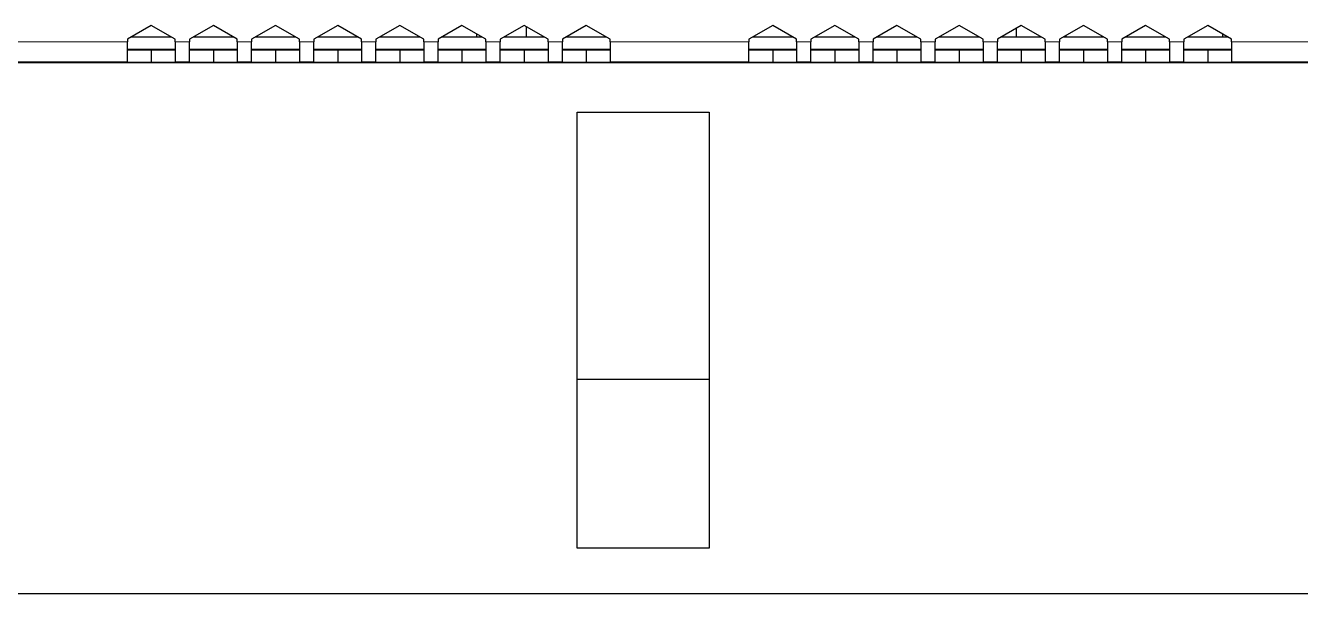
# Model space of a CAD drawing. Extents: x -260425 to 1294666, y -169889 to -2349.
# Drawn here: x 1000060 to 1001127, y -27131 to -26656 of the extents above; entities that cross this region are included whole.
import ezdxf
from ezdxf.enums import TextEntityAlignment as Align

# ---------------------------------------------------------------- set-up
doc = ezdxf.new("R2010")
doc.units = 0
doc.header["$LTSCALE"] = 100
doc.layers.add('case', color=7, linetype='Continuous')
doc.styles.add('1ISOCPEUR', font='isocpeui.ttf', dxfattribs={"height": 250})

# ---------------------------------------------------------------- blocks, each defined once
blk = doc.blocks.new('АТС')
at = {"layer": 'case', "lineweight": 25}
for points in [[(1708, -187.3), (1708, -187.3), (1688, -198.9), (1688, -198.9)], [(1728, -198.9), (1728, -198.9), (1708, -187.3), (1708, -187.3)], [(1760, -187.3), (1760, -187.3), (1740, -198.9), (1740, -198.9)], [(1780, -198.9), (1780, -198.9), (1760, -187.3), (1760, -187.3)], [(1812, -187.3), (1812, -187.3), (1792, -198.9), (1792, -198.9)], [(1832, -198.9), (1832, -198.9), (1812, -187.3), (1812, -187.3)], [(1864, -187.3), (1864, -187.3), (1844, -198.9), (1844, -198.9)], [(1884, -198.9), (1884, -198.9), (1864, -187.3), (1864, -187.3)], [(1916, -187.3), (1916, -187.3), (1896, -198.9), (1896, -198.9)], [(1936, -198.9), (1936, -198.9), (1916, -187.3), (1916, -187.3)], [(1968, -187.3), (1968, -187.3), (1948, -198.9), (1948, -198.9)], [(1988, -198.9), (1988, -198.9), (1968, -187.3), (1968, -187.3)], [(2020, -187.3), (2020, -187.3), (2000, -198.9), (2000, -198.9)], [(2040, -198.9), (2040, -198.9), (2020, -187.3), (2020, -187.3)], [(2022.1, -197), (2022.1, -197), (2022.1, -188.5), (2022.1, -188.5)], [(2072, -187.3), (2072, -187.3), (2052, -198.9), (2052, -198.9)], [(2092, -198.9), (2092, -198.9), (2072, -187.3), (2072, -187.3)], [(2228, -187.3), (2228, -187.3), (2208, -198.9), (2208, -198.9)], [(2248, -198.9), (2248, -198.9), (2228, -187.3), (2228, -187.3)], [(2280, -187.3), (2280, -187.3), (2260, -198.9), (2260, -198.9)], [(2300, -198.9), (2300, -198.9), (2280, -187.3), (2280, -187.3)], [(2332, -187.3), (2332, -187.3), (2312, -198.9), (2312, -198.9)], [(2352, -198.9), (2352, -198.9), (2332, -187.3), (2332, -187.3)], [(2384, -187.3), (2384, -187.3), (2364, -198.9), (2364, -198.9)], [(2404, -198.9), (2404, -198.9), (2384, -187.3), (2384, -187.3)], [(2436, -187.3), (2436, -187.3), (2416, -198.9), (2416, -198.9)], [(2431.6, -189.9), (2431.6, -189.9), (2431.6, -197), (2431.6, -197)], [(2456, -198.9), (2456, -198.9), (2436, -187.3), (2436, -187.3)], [(2488, -187.3), (2488, -187.3), (2468, -198.9), (2468, -198.9)], [(2508, -198.9), (2508, -198.9), (2488, -187.3), (2488, -187.3)], [(2540, -187.3), (2540, -187.3), (2520, -198.9), (2520, -198.9)], [(2560, -198.9), (2560, -198.9), (2540, -187.3), (2540, -187.3)], [(2592, -187.3), (2592, -187.3), (2572, -198.9), (2572, -198.9)], [(2612, -198.9), (2612, -198.9), (2592, -187.3), (2592, -187.3)], [(1688, -198.9), (1688, -198.9), (1688, -201), (1688, -201)], [(1688, -218), (1688, -218), (1688, -201), (1688, -201)], [(1724.7, -197), (1724.7, -197), (1691.3, -197), (1691.3, -197)], [(1728, -201), (1728, -201), (1728, -198.9), (1728, -198.9)], [(1728, -201), (1728, -201), (1728, -218), (1728, -218)], [(1740, -198.9), (1740, -198.9), (1740, -201), (1740, -201)], [(1740, -218), (1740, -218), (1740, -201), (1740, -201)], [(1776.7, -197), (1776.7, -197), (1743.3, -197), (1743.3, -197)], [(1780, -201), (1780, -201), (1780, -198.9), (1780, -198.9)], [(1780, -201), (1780, -201), (1780, -218), (1780, -218)], [(1792, -198.9), (1792, -198.9), (1792, -201), (1792, -201)], [(1792, -218), (1792, -218), (1792, -201), (1792, -201)], [(1828.7, -197), (1828.7, -197), (1795.3, -197), (1795.3, -197)], [(1832, -201), (1832, -201), (1832, -198.9), (1832, -198.9)], [(1832, -201), (1832, -201), (1832, -218), (1832, -218)], [(1844, -198.9), (1844, -198.9), (1844, -201), (1844, -201)], [(1844, -218), (1844, -218), (1844, -201), (1844, -201)], [(1880.7, -197), (1880.7, -197), (1847.3, -197), (1847.3, -197)], [(1884, -201), (1884, -201), (1884, -198.9), (1884, -198.9)], [(1884, -201), (1884, -201), (1884, -218), (1884, -218)], [(1896, -198.9), (1896, -198.9), (1896, -201), (1896, -201)], [(1896, -218), (1896, -218), (1896, -201), (1896, -201)], [(1932.7, -197), (1932.7, -197), (1899.3, -197), (1899.3, -197)], [(1936, -201), (1936, -201), (1936, -198.9), (1936, -198.9)], [(1936, -201), (1936, -201), (1936, -218), (1936, -218)], [(1948, -198.9), (1948, -198.9), (1948, -201), (1948, -201)], [(1948, -218), (1948, -218), (1948, -201), (1948, -201)], [(1984.7, -197), (1984.7, -197), (1951.3, -197), (1951.3, -197)], [(1980.2, -194.4), (1980.2, -194.4), (1980.2, -197), (1980.2, -197)], [(1988, -201), (1988, -201), (1988, -198.9), (1988, -198.9)], [(1988, -201), (1988, -201), (1988, -218), (1988, -218)], [(2000, -198.9), (2000, -198.9), (2000, -201), (2000, -201)], [(2000, -218), (2000, -218), (2000, -201), (2000, -201)], [(2036.7, -197), (2036.7, -197), (2003.3, -197), (2003.3, -197)], [(2040, -201), (2040, -201), (2040, -198.9), (2040, -198.9)], [(2040, -201), (2040, -201), (2040, -218), (2040, -218)], [(2052, -198.9), (2052, -198.9), (2052, -201), (2052, -201)], [(2052, -218), (2052, -218), (2052, -201), (2052, -201)], [(2088.7, -197), (2088.7, -197), (2055.3, -197), (2055.3, -197)], [(2092, -201), (2092, -201), (2092, -198.9), (2092, -198.9)], [(2092, -201), (2092, -201), (2092, -218), (2092, -218)], [(2208, -198.9), (2208, -198.9), (2208, -201), (2208, -201)], [(2208, -218), (2208, -218), (2208, -201), (2208, -201)], [(2244.7, -197), (2244.7, -197), (2211.3, -197), (2211.3, -197)], [(2248, -201), (2248, -201), (2248, -198.9), (2248, -198.9)], [(2248, -201), (2248, -201), (2248, -218), (2248, -218)], [(2260, -198.9), (2260, -198.9), (2260, -201), (2260, -201)], [(2260, -218), (2260, -218), (2260, -201), (2260, -201)], [(2296.7, -197), (2296.7, -197), (2263.3, -197), (2263.3, -197)], [(2300, -201), (2300, -201), (2300, -198.9), (2300, -198.9)], [(2300, -201), (2300, -201), (2300, -218), (2300, -218)], [(2312, -198.9), (2312, -198.9), (2312, -201), (2312, -201)], [(2312, -218), (2312, -218), (2312, -201), (2312, -201)], [(2348.7, -197), (2348.7, -197), (2315.3, -197), (2315.3, -197)], [(2352, -201), (2352, -201), (2352, -198.9), (2352, -198.9)], [(2352, -201), (2352, -201), (2352, -218), (2352, -218)], [(2364, -198.9), (2364, -198.9), (2364, -201), (2364, -201)], [(2364, -218), (2364, -218), (2364, -201), (2364, -201)], [(2400.7, -197), (2400.7, -197), (2367.3, -197), (2367.3, -197)], [(2404, -201), (2404, -201), (2404, -198.9), (2404, -198.9)], [(2404, -201), (2404, -201), (2404, -218), (2404, -218)], [(2416, -198.9), (2416, -198.9), (2416, -201), (2416, -201)], [(2416, -218), (2416, -218), (2416, -201), (2416, -201)], [(2452.7, -197), (2452.7, -197), (2419.3, -197), (2419.3, -197)], [(2456, -201), (2456, -201), (2456, -198.9), (2456, -198.9)], [(2456, -201), (2456, -201), (2456, -218), (2456, -218)], [(2468, -198.9), (2468, -198.9), (2468, -201), (2468, -201)], [(2468, -218), (2468, -218), (2468, -201), (2468, -201)], [(2504.7, -197), (2504.7, -197), (2471.3, -197), (2471.3, -197)], [(2473.5, -197), (2473.5, -197), (2473.5, -195.7), (2473.5, -195.7)], [(2508, -201), (2508, -201), (2508, -198.9), (2508, -198.9)], [(2508, -201), (2508, -201), (2508, -218), (2508, -218)], [(2520, -198.9), (2520, -198.9), (2520, -201), (2520, -201)], [(2520, -218), (2520, -218), (2520, -201), (2520, -201)], [(2556.7, -197), (2556.7, -197), (2523.3, -197), (2523.3, -197)], [(2560, -201), (2560, -201), (2560, -198.9), (2560, -198.9)], [(2560, -201), (2560, -201), (2560, -218), (2560, -218)], [(2572, -198.9), (2572, -198.9), (2572, -201), (2572, -201)], [(2572, -218), (2572, -218), (2572, -201), (2572, -201)], [(2608.7, -197), (2608.7, -197), (2575.3, -197), (2575.3, -197)], [(2604.4, -194.5), (2604.4, -194.5), (2604.4, -197), (2604.4, -197)], [(2612, -201), (2612, -201), (2612, -198.9), (2612, -198.9)], [(2612, -201), (2612, -201), (2612, -218), (2612, -218)], [(1708, -208), (1708, -208), (1688, -208), (1688, -208)], [(1708, -208), (1708, -208), (1708, -218), (1708, -218)], [(1728, -208), (1728, -208), (1708, -208), (1708, -208)], [(1760, -208), (1760, -208), (1740, -208), (1740, -208)], [(1760, -208), (1760, -208), (1760, -218), (1760, -218)], [(1780, -208), (1780, -208), (1760, -208), (1760, -208)], [(1812, -208), (1812, -208), (1792, -208), (1792, -208)], [(1812, -208), (1812, -208), (1812, -218), (1812, -218)], [(1832, -208), (1832, -208), (1812, -208), (1812, -208)], [(1864, -208), (1864, -208), (1844, -208), (1844, -208)], [(1864, -208), (1864, -208), (1864, -218), (1864, -218)], [(1884, -208), (1884, -208), (1864, -208), (1864, -208)], [(1916, -208), (1916, -208), (1896, -208), (1896, -208)], [(1916, -208), (1916, -208), (1916, -218), (1916, -218)], [(1936, -208), (1936, -208), (1916, -208), (1916, -208)], [(1968, -208), (1968, -208), (1948, -208), (1948, -208)], [(1968, -208), (1968, -208), (1968, -218), (1968, -218)], [(1988, -208), (1988, -208), (1968, -208), (1968, -208)], [(2020, -208), (2020, -208), (2000, -208), (2000, -208)], [(2020, -208), (2020, -208), (2020, -218), (2020, -218)], [(2040, -208), (2040, -208), (2020, -208), (2020, -208)], [(2072, -208), (2072, -208), (2052, -208), (2052, -208)], [(2072, -208), (2072, -208), (2072, -218), (2072, -218)], [(2092, -208), (2092, -208), (2072, -208), (2072, -208)], [(2228, -208), (2228, -208), (2208, -208), (2208, -208)], [(2228, -208), (2228, -208), (2228, -218), (2228, -218)], [(2248, -208), (2248, -208), (2228, -208), (2228, -208)], [(2280, -208), (2280, -208), (2260, -208), (2260, -208)], [(2280, -208), (2280, -208), (2280, -218), (2280, -218)], [(2300, -208), (2300, -208), (2280, -208), (2280, -208)], [(2332, -208), (2332, -208), (2312, -208), (2312, -208)], [(2332, -208), (2332, -208), (2332, -218), (2332, -218)], [(2352, -208), (2352, -208), (2332, -208), (2332, -208)], [(2384, -208), (2384, -208), (2364, -208), (2364, -208)], [(2384, -208), (2384, -208), (2384, -218), (2384, -218)], [(2404, -208), (2404, -208), (2384, -208), (2384, -208)], [(2436, -208), (2436, -208), (2416, -208), (2416, -208)], [(2436, -208), (2436, -208), (2436, -218), (2436, -218)], [(2456, -208), (2456, -208), (2436, -208), (2436, -208)], [(2488, -208), (2488, -208), (2468, -208), (2468, -208)], [(2488, -208), (2488, -208), (2488, -218), (2488, -218)], [(2508, -208), (2508, -208), (2488, -208), (2488, -208)], [(2540, -208), (2540, -208), (2520, -208), (2520, -208)], [(2540, -208), (2540, -208), (2540, -218), (2540, -218)], [(2560, -208), (2560, -208), (2540, -208), (2540, -208)], [(2592, -208), (2592, -208), (2572, -208), (2572, -208)], [(2592, -208), (2592, -208), (2592, -218), (2592, -218)], [(2612, -208), (2612, -208), (2592, -208), (2592, -208)], [(1688, -218), (1688, -218), (1572, -218), (1572, -218)], [(1688, -218), (1688, -218), (1708, -218), (1708, -218)], [(1708, -218), (1708, -218), (1728, -218), (1728, -218)], [(1740, -218), (1740, -218), (1728, -218), (1728, -218)], [(1740, -218), (1740, -218), (1760, -218), (1760, -218)], [(1760, -218), (1760, -218), (1780, -218), (1780, -218)], [(1792, -218), (1792, -218), (1780, -218), (1780, -218)], [(1792, -218), (1792, -218), (1812, -218), (1812, -218)], [(1812, -218), (1812, -218), (1832, -218), (1832, -218)], [(1844, -218), (1844, -218), (1832, -218), (1832, -218)], [(1844, -218), (1844, -218), (1864, -218), (1864, -218)], [(1864, -218), (1864, -218), (1884, -218), (1884, -218)], [(1896, -218), (1896, -218), (1884, -218), (1884, -218)], [(1896, -218), (1896, -218), (1916, -218), (1916, -218)], [(1916, -218), (1916, -218), (1936, -218), (1936, -218)], [(1948, -218), (1948, -218), (1936, -218), (1936, -218)], [(1948, -218), (1948, -218), (1968, -218), (1968, -218)], [(1968, -218), (1968, -218), (1988, -218), (1988, -218)], [(2000, -218), (2000, -218), (1988, -218), (1988, -218)], [(2000, -218), (2000, -218), (2020, -218), (2020, -218)], [(2020, -218), (2020, -218), (2040, -218), (2040, -218)], [(2052, -218), (2052, -218), (2040, -218), (2040, -218)], [(2052, -218), (2052, -218), (2072, -218), (2072, -218)], [(2072, -218), (2072, -218), (2092, -218), (2092, -218)], [(2208, -218), (2208, -218), (2092, -218), (2092, -218)], [(2208, -218), (2208, -218), (2228, -218), (2228, -218)], [(2228, -218), (2228, -218), (2248, -218), (2248, -218)], [(2260, -218), (2260, -218), (2248, -218), (2248, -218)], [(2260, -218), (2260, -218), (2280, -218), (2280, -218)], [(2280, -218), (2280, -218), (2300, -218), (2300, -218)], [(2312, -218), (2312, -218), (2300, -218), (2300, -218)], [(2312, -218), (2312, -218), (2332, -218), (2332, -218)], [(2332, -218), (2332, -218), (2352, -218), (2352, -218)], [(2364, -218), (2364, -218), (2352, -218), (2352, -218)], [(2364, -218), (2364, -218), (2384, -218), (2384, -218)], [(2384, -218), (2384, -218), (2404, -218), (2404, -218)], [(2416, -218), (2416, -218), (2404, -218), (2404, -218)], [(2416, -218), (2416, -218), (2436, -218), (2436, -218)], [(2436, -218), (2436, -218), (2456, -218), (2456, -218)], [(2468, -218), (2468, -218), (2456, -218), (2456, -218)], [(2468, -218), (2468, -218), (2488, -218), (2488, -218)], [(2488, -218), (2488, -218), (2508, -218), (2508, -218)], [(2520, -218), (2520, -218), (2508, -218), (2508, -218)], [(2520, -218), (2520, -218), (2540, -218), (2540, -218)], [(2540, -218), (2540, -218), (2560, -218), (2560, -218)], [(2572, -218), (2572, -218), (2560, -218), (2560, -218)], [(2572, -218), (2572, -218), (2592, -218), (2592, -218)], [(2592, -218), (2592, -218), (2612, -218), (2612, -218)], [(2728, -218), (2728, -218), (2612, -218), (2612, -218)]]:
    blk.add_open_spline(points, degree=3, dxfattribs=at)
at = {"layer": 'case', "lineweight": 18}
for points in [[(1572, -201), (1572, -201), (1688, -201), (1688, -201)], [(1728, -201), (1728, -201), (1740, -201), (1740, -201)], [(1780, -201), (1780, -201), (1792, -201), (1792, -201)], [(1832, -201), (1832, -201), (1844, -201), (1844, -201)], [(1884, -201), (1884, -201), (1896, -201), (1896, -201)], [(1936, -201), (1936, -201), (1948, -201), (1948, -201)], [(1988, -201), (1988, -201), (2000, -201), (2000, -201)], [(2040, -201), (2040, -201), (2052, -201), (2052, -201)], [(2092, -201), (2092, -201), (2208, -201), (2208, -201)], [(2248, -201), (2248, -201), (2260, -201), (2260, -201)], [(2300, -201), (2300, -201), (2312, -201), (2312, -201)], [(2352, -201), (2352, -201), (2364, -201), (2364, -201)], [(2404, -201), (2404, -201), (2416, -201), (2416, -201)], [(2456, -201), (2456, -201), (2468, -201), (2468, -201)], [(2508, -201), (2508, -201), (2520, -201), (2520, -201)], [(2560, -201), (2560, -201), (2572, -201), (2572, -201)], [(2612, -201), (2612, -201), (2728, -201), (2728, -201)], [(1728, -207.1), (1728, -207.1), (1688, -207.1), (1688, -207.1)], [(1728, -207.9), (1728, -207.9), (1688, -207.9), (1688, -207.9)], [(1780, -207.1), (1780, -207.1), (1740, -207.1), (1740, -207.1)], [(1780, -207.9), (1780, -207.9), (1740, -207.9), (1740, -207.9)], [(1832, -207.1), (1832, -207.1), (1792, -207.1), (1792, -207.1)], [(1832, -207.9), (1832, -207.9), (1792, -207.9), (1792, -207.9)], [(1884, -207.1), (1884, -207.1), (1844, -207.1), (1844, -207.1)], [(1884, -207.9), (1884, -207.9), (1844, -207.9), (1844, -207.9)], [(1936, -207.1), (1936, -207.1), (1896, -207.1), (1896, -207.1)], [(1936, -207.9), (1936, -207.9), (1896, -207.9), (1896, -207.9)], [(1988, -207.1), (1988, -207.1), (1948, -207.1), (1948, -207.1)], [(1988, -207.9), (1988, -207.9), (1948, -207.9), (1948, -207.9)], [(2040, -207.1), (2040, -207.1), (2000, -207.1), (2000, -207.1)], [(2040, -207.9), (2040, -207.9), (2000, -207.9), (2000, -207.9)], [(2092, -207.1), (2092, -207.1), (2052, -207.1), (2052, -207.1)], [(2092, -207.9), (2092, -207.9), (2052, -207.9), (2052, -207.9)], [(2248, -207.1), (2248, -207.1), (2208, -207.1), (2208, -207.1)], [(2248, -207.9), (2248, -207.9), (2208, -207.9), (2208, -207.9)], [(2300, -207.1), (2300, -207.1), (2260, -207.1), (2260, -207.1)], [(2300, -207.9), (2300, -207.9), (2260, -207.9), (2260, -207.9)], [(2352, -207.1), (2352, -207.1), (2312, -207.1), (2312, -207.1)], [(2352, -207.9), (2352, -207.9), (2312, -207.9), (2312, -207.9)], [(2404, -207.1), (2404, -207.1), (2364, -207.1), (2364, -207.1)], [(2404, -207.9), (2404, -207.9), (2364, -207.9), (2364, -207.9)], [(2456, -207.1), (2456, -207.1), (2416, -207.1), (2416, -207.1)], [(2456, -207.9), (2456, -207.9), (2416, -207.9), (2416, -207.9)], [(2508, -207.1), (2508, -207.1), (2468, -207.1), (2468, -207.1)], [(2508, -207.9), (2508, -207.9), (2468, -207.9), (2468, -207.9)], [(2560, -207.1), (2560, -207.1), (2520, -207.1), (2520, -207.1)], [(2560, -207.9), (2560, -207.9), (2520, -207.9), (2520, -207.9)], [(2612, -207.1), (2612, -207.1), (2572, -207.1), (2572, -207.1)], [(2612, -207.9), (2612, -207.9), (2572, -207.9), (2572, -207.9)]]:
    blk.add_open_spline(points, degree=3, dxfattribs=at)
blk = doc.blocks.new('*U214')
at = {"color": 0, "linetype": 'ByBlock', "lineweight": -2}
for p, q in [((174.5, 22.22), (625.5, 22.22)), ((394.48, 18.06), (405.52, 18.06)), ((394.48, -18.44), (394.48, 18.06)), ((405.52, 18.06), (405.52, -18.44)), ((394.48, -4.28), (405.52, -4.28)), ((405.52, -18.44), (394.48, -18.44)), ((174.5, -22.23), (625.5, -22.23))]:
    blk.add_line(p, q, dxfattribs=at)
at = {"color": 0, "lineweight": -2, "style": '1ISOCPEUR', "oblique": 15, "flags": 8}
blk.add_attdef('НАИМЕНОВАНИЕ', text='', height=25, dxfattribs=at).set_placement((750, 10.43), align=Align.MIDDLE_LEFT)

msp = doc.modelspace()

# ---------------------------------------------------------------- block references
msp.add_blockref('АТС', (998457, -26468.5))
at = {"xscale": 10, "yscale": 10, "zscale": 10}
msp.add_blockref('*U214', (996576.7, -26908.9), dxfattribs=at)

doc.saveas('drawing.dxf')
